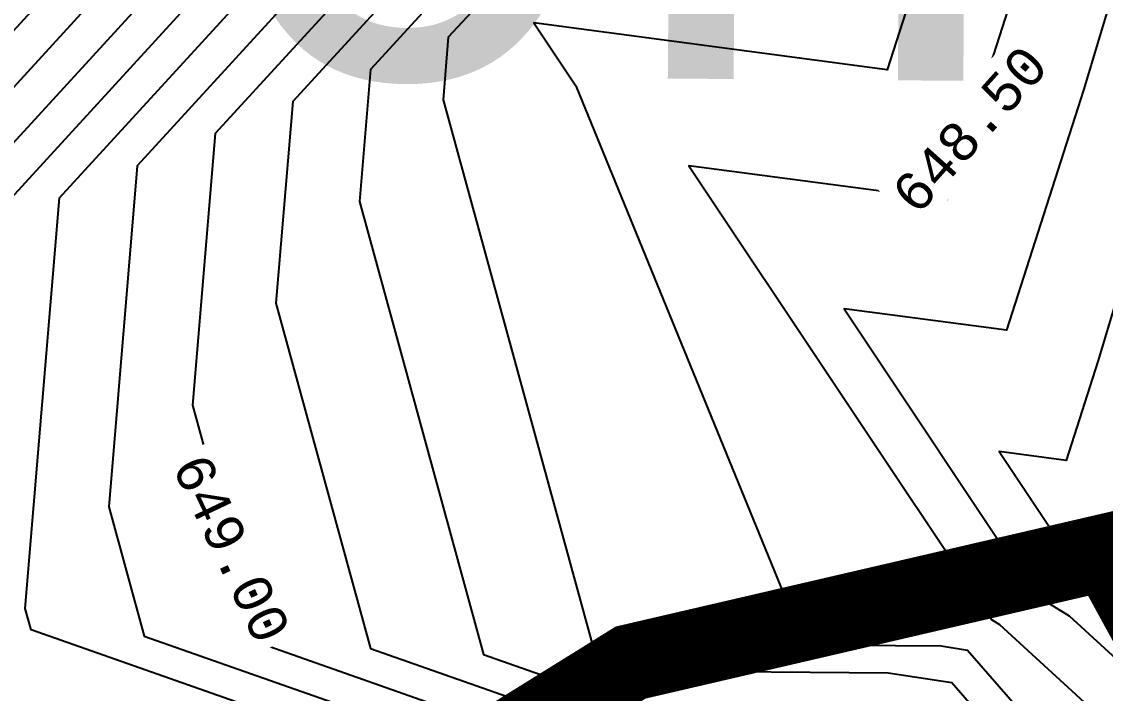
# Model space of a CAD drawing. Header units: inches. Extents: x 533200 to 542759, y 3594234 to 3596688.
# Drawn here: x 535918.29 to 535925.33, y 3595738.77 to 3595743.13 of the extents above; entities that cross this region are included whole.
import ezdxf
from ezdxf.enums import TextEntityAlignment as Align

# ---------------------------------------------------------------- set-up
doc = ezdxf.new("R2010")
doc.units = ezdxf.units.IN
doc.header["$MEASUREMENT"] = 0
for name, color, linetype in [('C-PROP-BNDY', 150, 'Continuous'), ('CVL_CURV_D', 1, 'Continuous'), ('CVL_CURV_G', 5, 'Continuous'), ('CVL_CURV_TX', 2, 'Continuous'), ('NO', 250, 'Continuous')]:
    doc.layers.add(name, color=color, linetype=linetype)
doc.styles.add('MONOTXT4', font='MONOTXT4.shx')
doc.styles.add('presentacion', font='arial.ttf')

msp = doc.modelspace()

# ---------------------------------------------------------------- linework, layer by layer
at = {"layer": 'C-PROP-BNDY', "color": 3, "linetype": 'Continuous', "lineweight": 30, "const_width": 0.5, "elevation": 648.15}
msp.add_lwpolyline([(535925.64, 3595729.28), (535925.62, 3595728.77), (535922.91, 3595727.24), (535920.54, 3595725.95), (535918.04, 3595725.76), (535917.92, 3595728.05), (535917.85, 3595730.13), (535917.85, 3595732.88), (535918.86, 3595734.28), (535919.02, 3595736.9), (535919.16, 3595737.05), (535922.25, 3595738.97), (535925.35, 3595739.69), (535926.24, 3595738.06), (535924.7, 3595736.6), (535924.02, 3595733.54), (535924.05, 3595732.47), (535924.19, 3595730.12), (535925.64, 3595729.28)], dxfattribs=at)
at = {"layer": 'CVL_CURV_D', "color": 6, "linetype": 'Continuous'}
for points, elevation in [([(535927.6045, 3595747.3873), (535925.3, 3595746.9315), (535924.9038, 3595746.8218), (535923.4868, 3595746.5342), (535923.2082, 3595746.5687), (535923.3565, 3595746.1294), (535923.3232, 3595746.1044), (535923.4086, 3595745.9719), (535923.5531, 3595745.3751), (535923.536, 3595745.1954), (535923.5077, 3595745.1724), (535923.1617, 3595744.5226), (535922.8545, 3595744.5492), (535922.8007, 3595744.4952), (535921.6185, 3595743.4144), (535921.226, 3595743.9256), (535921.41, 3595743.2908), (535921.3127, 3595743.3129), (535920.3464, 3595743.6193), (535919.0461, 3595742.1982), (535918.8611, 3595739.9828), (535919.0915, 3595739.142), (535921.6631, 3595738.2378)], 649.1), ([(535917.5315, 3595741.5726), (535919.6279, 3595743.8637), (535921.1858, 3595743.3698), (535921.3427, 3595743.3341), (535921.1685, 3595743.9349), (535921.1988, 3595743.974), (535921.2223, 3595743.9559), (535921.3143, 3595744.0082), (535921.6788, 3595743.5335), (535922.7516, 3595744.5141), (535922.8727, 3595744.6357), (535923.144, 3595744.6122), (535923.4496, 3595745.1861), (535923.5094, 3595745.2348), (535923.5242, 3595745.3912), (535923.3985, 3595745.9108), (535923.2723, 3595746.1064), (535923.3214, 3595746.1434), (535923.1026, 3595746.7919), (535923.5138, 3595746.7409), (535924.6634, 3595746.9743), (535925.6, 3595747.2336)], 649.4), ([(535927.7762, 3595747.2595), (535925.1, 3595746.7301), (535925.064, 3595746.7202), (535923.4687, 3595746.3964), (535923.2786, 3595746.4199), (535923.3798, 3595746.1201), (535923.3571, 3595746.103), (535923.4154, 3595746.0125), (535923.5723, 3595745.3643), (535923.5538, 3595745.1692), (535923.5464, 3595745.1632), (535923.1735, 3595744.4628), (535922.8424, 3595744.4915), (535922.8334, 3595744.4825), (535921.5783, 3595743.3351), (535921.346, 3595743.6376), (535921.4549, 3595743.2619), (535921.3973, 3595743.275), (535920.8254, 3595743.4563), (535920.0559, 3595742.6152), (535919.9464, 3595741.3041), (535920.5605, 3595739.062), (535921.9361, 3595738.5784)], 648.9), ([(535918.0363, 3595741.7811), (535919.8674, 3595743.7822), (535921.2281, 3595743.3508), (535921.3651, 3595743.3197), (535921.1863, 3595743.9367), (535921.2061, 3595743.9622), (535921.2215, 3595743.9504), (535921.2818, 3595743.9847), (535921.6587, 3595743.4938), (535922.7679, 3595744.5078), (535922.8666, 3595744.6068), (535923.1499, 3595744.5823), (535923.469, 3595745.1815), (535923.5183, 3595745.2217), (535923.5338, 3595745.3858), (535923.4019, 3595745.9312), (535923.2893, 3595746.1057), (535923.3331, 3595746.1388), (535923.1378, 3595746.7175), (535923.5048, 3595746.672), (535924.7435, 3595746.9235), (535925.5, 3595747.1329)], 649.3), ([(535925.3991, 3595746.6209), (535925.0822, 3595746.2603), (535923.6774, 3595745.3129), (535923.7034, 3595745.1103), (535923.275, 3595744.6125), (535923.1794, 3595744.433), (535923.1314, 3595744.4371), (535922.5232, 3595744.1776), (535921.5582, 3595743.2954), (535921.406, 3595743.4936), (535921.4774, 3595743.2474), (535921.4396, 3595743.256), (535921.0649, 3595743.3748), (535920.5607, 3595742.8238), (535920.489, 3595741.9648), (535921.2951, 3595739.022), (535922.0726, 3595738.7486)], 648.8), ([(535925.798, 3595746.5095), (535925.0849, 3595745.6981), (535924.1645, 3595745.0774), (535924.1816, 3595744.9447), (535923.7939, 3595744.4943), (535923.5288, 3595743.6682), (535922.35, 3595743.825), (535921.9952, 3595743.6736), (535921.5381, 3595743.2557), (535921.466, 3595743.3496), (535921.4998, 3595743.233), (535921.4819, 3595743.2371), (535921.3044, 3595743.2933), (535921.0656, 3595743.0323), (535921.0316, 3595742.6254), (535922.0296, 3595738.982), (535922.2091, 3595738.9189), (535922.2507, 3595738.9189), (535922.4, 3595738.9157), (535923.9223, 3595738.9037), (535924.3371, 3595738.8395), (535924.9279, 3595738.1579)], 648.7), ([(535926.1968, 3595746.3982), (535925.0876, 3595745.1359), (535924.6516, 3595744.8419), (535924.6597, 3595744.7791), (535924.4761, 3595744.5657), (535923.9163, 3595742.8218), (535921.6208, 3595743.1271), (535921.8938, 3595742.7175), (535923.38, 3595739.085), (535924.268, 3595739.078), (535924.4388, 3595739.0516), (535924.923, 3595738.493)], 648.6), ([(535926.5312, 3595745.0829), (535925.285, 3595740.925), (535925.0787, 3595740.2825), (535924.6445, 3595740.3403), (535925.154, 3595739.5757), (535925.5496, 3595739.3288)], 648.3), ([(535925.8449, 3595744.8673), (535925.1921, 3595742.6893), (535924.6913, 3595741.1289), (535923.6366, 3595741.2692), (535924.874, 3595739.4123), (535925.0976, 3595739.2728), (535925.4549, 3595738.9457)], 648.4), ([(535919.2253, 3595744.15), (535918.1682, 3595742.9936)], 649.6), ([(535921.5266, 3595738.0676), (535918.3569, 3595739.182), (535918.3185, 3595739.3221), (535918.5412, 3595741.9896), (535920.1069, 3595743.7007)], 649.2)]:
    msp.add_lwpolyline(points, dxfattribs=dict(at, elevation=elevation))
at = {"layer": 'CVL_CURV_G', "color": 5, "linetype": 'Continuous'}
for points, elevation in [([(535927.6903, 3595747.3234), (535925.2, 3595746.8308), (535924.9839, 3595746.771), (535923.4777, 3595746.4653), (535923.2434, 3595746.4943), (535923.3681, 3595746.1247), (535923.3401, 3595746.1037), (535923.412, 3595745.9922), (535923.5627, 3595745.3697), (535923.5449, 3595745.1823), (535923.5271, 3595745.1678), (535923.1676, 3595744.4927), (535922.8485, 3595744.5204), (535922.8171, 3595744.4889), (535921.5984, 3595743.3747), (535921.286, 3595743.7816), (535921.4325, 3595743.2763), (535921.355, 3595743.2939), (535920.5859, 3595743.5378), (535919.551, 3595742.4067), (535919.4038, 3595740.6434), (535919.826, 3595739.102), (535921.7996, 3595738.4081)], 649), ([(535926.5957, 3595746.2868), (535925.1586, 3595744.6516), (535925.0993, 3595744.4536), (535924.3037, 3595741.9754), (535922.6287, 3595742.1982), (535924.594, 3595739.249), (535924.6456, 3595739.2168), (535925.3006, 3595738.6171)], 648.5), ([(535919.4224, 3595744), (535917.7045, 3595742.1209)], 649.5)]:
    msp.add_lwpolyline(points, dxfattribs=dict(at, elevation=elevation))

# ---------------------------------------------------------------- texts
at = {"layer": 'NO', "color": 0, "style": 'presentacion'}
msp.add_text('1319.470m²', height=3.5, rotation=359.55158, dxfattribs=at).set_placement((535901.7623, 3595742.9269))

# ---------------------------------------------------------------- next in the draw order: wipeouts: each hides what was drawn before it
at = {"color": 8}
for points, z in [([(535924.7604, 3595743.0814), (535923.8438, 3595742.0548), (535924.1422, 3595741.7884), (535925.0587, 3595742.815)], 648.5), ([(535919.1838, 3595740.2481), (535919.7726, 3595739.0043), (535920.1342, 3595739.1754), (535919.5453, 3595740.4193)], 649)]:
    msp.add_wipeout(points, dxfattribs=at).translate(0, 0, z).dxf.layer = 'CVL_CURV_TX'

# ---------------------------------------------------------------- next in the draw order: texts
at = {"layer": 'CVL_CURV_TX', "color": 2, "style": 'MONOTXT4'}
for s, rotation, p in [('648.50', 48.24105, (535924.4513, 3595742.4349, 648.5)), ('649.00', 295.33286, (535919.659, 3595739.7118, 649))]:
    msp.add_text(s, height=0.25, rotation=rotation, dxfattribs=at).set_placement(p, align=Align.MIDDLE)

doc.saveas('drawing.dxf')
